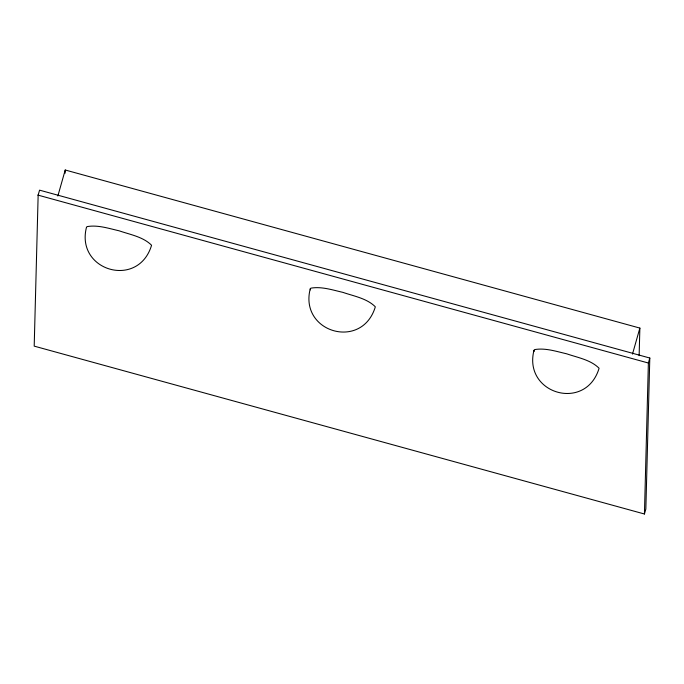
<?xml version="1.0" encoding="UTF-8"?>
<svg xmlns="http://www.w3.org/2000/svg" width="684" height="684" viewBox="0 0 684 684"><rect width="100%" height="100%" fill="white"/><g stroke="black" fill="none" stroke-linecap="round" stroke-linejoin="round"><path stroke-width="1.03" d="M38.15 195.154L34.2 346.13L644.431 514L645.85 508.999L649.8 358.023L39.569 190.152L38.15 195.154L648.381 363.024L644.431 514M65.142 173.18L65.228 170L639.865 328.081L639.138 355.68M310.211 288.904C299.156 332.424 362.084 350.815 375.328 306.817C366.949 298.386 353.91 296.163 342.915 292.376C332.518 289.999 321.608 286.314 310.904 288.152L310.211 288.904L310.485 289.888M533.973 350.345C522.927 393.864 585.846 412.247 599.09 368.257C590.711 359.818 577.672 357.604 566.677 353.808C556.28 351.439 545.37 347.746 534.666 349.584L533.973 350.345L534.247 351.319M38.15 195.248L38.295 194.649M648.381 363.118L648.526 362.529M57.858 196.009L65.228 170M632.495 354.09L639.865 328.081M648.381 363.024L649.8 358.023M86.458 227.344C75.411 270.873 138.339 289.255 151.574 245.265C143.204 236.826 130.157 234.612 119.161 230.816C108.765 228.447 97.855 224.754 87.159 226.592L86.458 227.344"/></g></svg>
